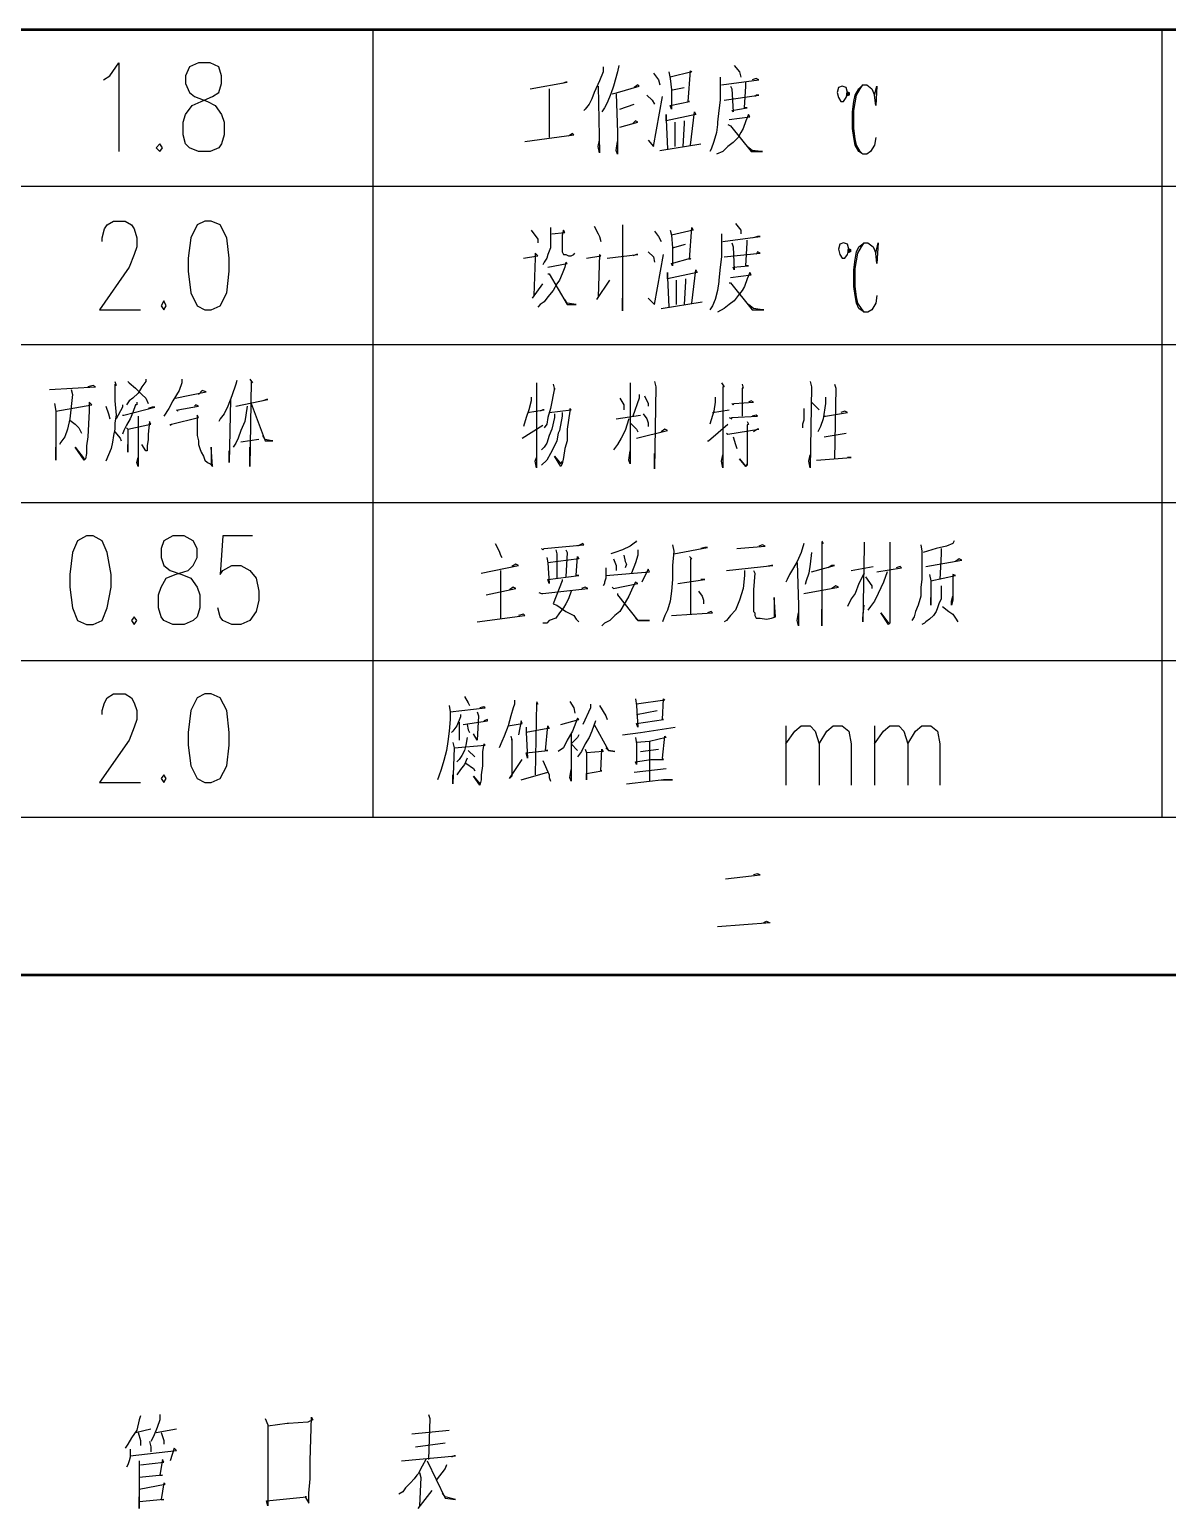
# Model space of a CAD drawing. Header units: millimetres. Extents: x -830 to 4759, y -3917 to 4295.
# Drawn here: x 3480 to 4057, y 1346 to 2096 of the extents above; entities that cross this region are included whole.
import ezdxf

# ---------------------------------------------------------------- set-up
doc = ezdxf.new("R2010")
doc.units = ezdxf.units.MM
doc.layers.add('1', color=7, linetype='Continuous')

msp = doc.modelspace()

# ---------------------------------------------------------------- hatches: boundary and pattern name
h = msp.add_hatch(color=0)
h.dxf.hatch_style = 2
h.paths.add_polyline_path([(3894.78, 2061.69), (3894.13, 2062.34), (3894.13, 2063.64), (3894.78, 2064.29), (3896.08, 2063.64), (3896.08, 2062.34)])
h = msp.add_hatch(color=0)
h.dxf.hatch_style = 2
h.paths.add_polyline_path([(3895.43, 1982.19), (3894.78, 1982.84), (3894.78, 1984.15), (3895.43, 1984.8), (3896.74, 1984.15), (3896.74, 1982.84)])

# ---------------------------------------------------------------- linework, layer by layer
at = {"layer": '1', "color": 0, "lineweight": 50}
for points in [[(3054.22, 2095.57), (4253.81, 2095.57)], [(4253.81, 1615.99), (3054.22, 1615.99), (3054.22, 1696.14)]]:
    msp.add_lwpolyline(points, dxfattribs=at)
at = {"layer": '1', "color": 0, "lineweight": 25}
for points in [[(3654.34, 2016.08), (3654.34, 2095.57)], [(4054.42, 2016.08), (4054.42, 2095.57)], [(3517.51, 2070.16), (3520.76, 2072.11), (3525.32, 2078.63), (3525.32, 2033.67)], [(3565.72, 2078.63), (3561.16, 2076.67), (3559.21, 2072.11), (3559.21, 2068.2), (3561.16, 2063.64), (3563.77, 2061.69), (3570.28, 2059.08), (3574.19, 2057.13), (3577.45, 2052.57), (3578.76, 2048.66), (3578.76, 2042.14), (3577.45, 2037.58), (3576.15, 2035.62), (3571.59, 2033.67), (3565.72, 2033.67), (3561.16, 2035.62), (3559.21, 2037.58), (3557.9, 2042.14), (3557.9, 2048.66), (3559.21, 2052.57), (3562.47, 2057.13), (3567.03, 2059.08), (3572.89, 2061.69), (3576.15, 2063.64), (3577.45, 2068.2), (3577.45, 2072.11), (3576.15, 2076.67), (3571.59, 2078.63), (3565.72, 2078.63)], [(3770.98, 2076.67), (3770.98, 2074.07), (3769.02, 2069.51), (3766.42, 2063.64), (3765.11, 2060.38), (3763.81, 2057.78), (3761.86, 2055.17), (3761.2, 2054.52)], [(3778.8, 2077.33), (3778.15, 2074.07), (3776.19, 2066.9), (3774.89, 2062.99), (3772.93, 2058.43), (3771.63, 2055.82), (3770.33, 2053.87)], [(3796.39, 2073.42), (3799, 2070.16), (3799.65, 2067.55)], [(3804.21, 2074.07), (3804.86, 2070.81), (3805.51, 2064.95), (3805.51, 2055.17), (3804.86, 2057.13), (3814.63, 2059.08), (3813.98, 2059.08), (3815.29, 2074.72), (3815.94, 2074.07), (3804.86, 2071.46)], [(3830.27, 2071.46), (3830.27, 2066.9), (3830.27, 2059.73), (3829.62, 2054.52), (3828.97, 2048.66), (3828.97, 2047.35), (3828.32, 2043.44), (3827.02, 2038.88), (3825.71, 2034.97), (3825.06, 2033.67)], [(3830.92, 2067.55), (3849.82, 2070.16), (3848.52, 2070.81), (3846.56, 2070.16)], [(3837.44, 2077.33), (3840.05, 2074.07), (3840.7, 2071.46)], [(3733.84, 2065.6), (3752.73, 2068.86), (3752.08, 2068.86), (3750.13, 2068.2)], [(3743.61, 2065.6), (3743.61, 2062.99), (3743.61, 2040.84)], [(3768.37, 2066.9), (3769.02, 2033.02), (3768.37, 2036.28), (3769.02, 2039.53)], [(3775.54, 2062.99), (3778.15, 2063.64), (3789.22, 2066.9), (3788.57, 2067.55), (3786.62, 2066.25)], [(3777.49, 2062.99), (3778.15, 2043.44), (3778.15, 2036.93), (3778.15, 2032.37), (3777.49, 2034.32), (3778.15, 2038.88)], [(3806.16, 2064.95), (3812.03, 2066.25)], [(3835.49, 2066.9), (3836.14, 2065.6), (3836.79, 2053.87), (3836.14, 2054.52), (3843.96, 2055.82), (3842.65, 2055.82), (3843.31, 2066.9), (3843.31, 2068.86)], [(3892.18, 2066.9), (3890.22, 2066.25), (3889.57, 2063.64), (3890.22, 2061.04), (3891.52, 2059.08), (3892.83, 2059.08), (3894.13, 2061.04), (3894.78, 2063.64), (3894.13, 2066.25), (3892.18, 2066.9)], [(3909.12, 2040.84), (3908.47, 2036.93), (3906.51, 2033.67), (3904.56, 2032.37), (3902.6, 2032.37), (3900.65, 2033.67), (3898.69, 2036.93), (3898.04, 2040.84), (3897.39, 2045.4), (3897.39, 2051.91), (3897.39, 2053.87), (3898.04, 2059.08), (3898.69, 2062.34), (3900.65, 2065.6), (3902.6, 2067.55), (3904.56, 2067.55), (3907.16, 2065.6), (3908.47, 2062.34), (3909.77, 2066.9), (3909.12, 2057.13), (3908.47, 2062.34)], [(3902.6, 2032.37), (3901.3, 2033.67), (3899.34, 2036.93), (3898.69, 2040.18), (3898.04, 2045.4), (3898.04, 2054.52), (3899.34, 2062.34), (3901.3, 2065.6), (3902.6, 2067.55)], [(3779.45, 2055.17), (3786.62, 2057.78)], [(3793.13, 2062.34), (3795.74, 2059.73), (3797.04, 2057.78)], [(3793.78, 2039.53), (3796.39, 2036.28), (3800.95, 2061.69)], [(3832.23, 2059.73), (3849.82, 2062.34), (3848.52, 2062.34), (3847.87, 2061.69)], [(3779.45, 2046.05), (3788.57, 2048.66), (3787.27, 2049.31), (3785.96, 2048)], [(3815.29, 2036.93), (3817.24, 2053.87), (3817.89, 2052.57), (3802.91, 2049.31), (3802.91, 2052.57), (3802.91, 2049.96), (3803.56, 2034.97)], [(3807.47, 2036.28), (3807.47, 2047.35), (3807.47, 2048.66)], [(3812.03, 2049.31), (3812.03, 2048), (3811.38, 2036.28)], [(3834.83, 2049.96), (3845.26, 2051.26), (3844.61, 2052.57), (3843.31, 2049.31), (3842, 2045.4), (3840.7, 2043.44), (3839.4, 2040.84), (3836.79, 2038.23), (3834.18, 2036.28), (3831.58, 2033.67), (3828.32, 2032.37)], [(3731.23, 2038.88), (3755.99, 2042.14), (3755.34, 2042.79), (3753.38, 2041.49)], [(3834.18, 2047.35), (3835.49, 2046.7), (3845.91, 2033.67), (3851.78, 2033.67), (3851.12, 2033.67), (3846.56, 2034.32), (3843.96, 2036.28)], [(3546.18, 2037.58), (3544.22, 2035.62), (3546.18, 2033.67), (3547.48, 2035.62), (3546.18, 2037.58)], [(3799.65, 2034.32), (3820.5, 2037.58)], [(3054.22, 2016.08), (4253.81, 2016.08)], [(3654.34, 1935.93), (3654.34, 2016.08)], [(4054.42, 1935.93), (4054.42, 2016.08)], [(3516.85, 1988.06), (3516.85, 1990.01), (3518.16, 1994.57), (3519.46, 1996.53), (3522.72, 1998.48), (3528.58, 1998.48), (3531.84, 1996.53), (3533.14, 1994.57), (3534.45, 1990.01), (3534.45, 1985.45), (3533.14, 1981.54), (3530.54, 1975.02), (3515.55, 1953.52), (3536.4, 1953.52)], [(3568.98, 1998.48), (3565.07, 1996.53), (3561.81, 1990.01), (3560.51, 1979.59), (3560.51, 1973.07), (3561.81, 1961.99), (3565.07, 1955.48), (3568.98, 1953.52), (3572.24, 1953.52), (3576.8, 1955.48), (3580.06, 1961.99), (3581.36, 1973.07), (3581.36, 1979.59), (3580.06, 1990.01), (3576.8, 1996.53), (3572.24, 1998.48), (3568.98, 1998.48)], [(3744.26, 1995.22), (3744.26, 1991.97), (3744.26, 1988.06), (3744.26, 1984.8), (3742.96, 1981.54), (3742.31, 1979.59), (3741, 1977.63), (3740.35, 1976.33)], [(3766.42, 1995.88), (3768.37, 1991.97), (3769.02, 1990.66), (3769.67, 1988.06)], [(3780.75, 1996.53), (3780.75, 1993.92), (3780.75, 1952.87), (3780.75, 1955.48), (3780.75, 1959.39)], [(3804.86, 1993.92), (3805.51, 1991.31), (3806.16, 1984.8), (3806.16, 1975.68), (3805.51, 1976.98), (3815.29, 1979.59), (3814.63, 1978.93), (3815.94, 1995.22), (3816.59, 1993.92), (3805.51, 1991.31)], [(3838.09, 1997.18), (3840.7, 1993.92), (3840.7, 1991.97)], [(3734.49, 1993.92), (3737.75, 1989.36), (3737.75, 1987.41)], [(3744.91, 1991.97), (3751.43, 1992.62), (3750.78, 1993.92), (3750.13, 1991.31), (3750.13, 1988.71), (3750.13, 1986.75), (3750.13, 1984.15), (3750.13, 1982.84), (3750.78, 1981.54), (3752.08, 1981.54), (3753.38, 1980.89), (3754.69, 1980.89), (3755.99, 1981.54), (3756.64, 1982.19)], [(3797.04, 1993.27), (3799, 1990.66), (3800.3, 1988.06)], [(3830.92, 1991.97), (3830.92, 1986.75), (3830.92, 1980.24), (3830.27, 1975.02), (3829.62, 1968.51), (3829.62, 1967.86), (3828.97, 1963.3), (3827.67, 1958.73), (3826.36, 1955.48), (3825.06, 1953.52)], [(3831.58, 1988.06), (3850.47, 1990.66), (3849.17, 1990.66), (3847.21, 1990.01)], [(3836.14, 1987.41), (3836.79, 1985.45), (3837.44, 1973.72), (3836.79, 1975.02), (3844.61, 1975.68), (3843.31, 1975.68), (3843.96, 1987.41), (3843.96, 1988.71)], [(3730.58, 1979.59), (3737.75, 1980.89), (3736.44, 1982.19), (3736.44, 1979.59), (3735.79, 1960.69), (3735.14, 1959.39), (3740.35, 1966.55)], [(3762.51, 1979.59), (3769.67, 1980.89), (3769.02, 1981.54), (3768.37, 1960.04), (3767.72, 1958.73), (3774.24, 1968.51)], [(3772.93, 1979.59), (3788.57, 1981.54), (3787.92, 1981.54), (3785.96, 1980.89)], [(3793.78, 1982.84), (3796.39, 1980.24), (3797.04, 1977.63)], [(3793.78, 1959.39), (3797.04, 1956.13), (3801.6, 1981.54)], [(3806.16, 1984.8), (3812.68, 1986.75)], [(3832.23, 1980.24), (3850.47, 1982.19), (3849.17, 1982.84), (3848.52, 1981.54)], [(3892.83, 1987.41), (3890.87, 1986.75), (3890.22, 1984.15), (3890.87, 1981.54), (3892.18, 1979.59), (3893.48, 1979.59), (3894.78, 1981.54), (3895.43, 1984.15), (3894.78, 1986.75), (3892.83, 1987.41)], [(3909.77, 1960.69), (3909.12, 1956.78), (3907.16, 1953.52), (3905.21, 1952.22), (3903.25, 1952.22), (3900.65, 1954.17), (3899.34, 1956.78), (3898.69, 1960.69), (3898.04, 1965.25), (3898.04, 1971.77), (3898.04, 1973.72), (3898.69, 1978.93), (3899.34, 1982.84), (3900.65, 1985.45), (3903.25, 1987.41), (3905.21, 1987.41), (3907.81, 1985.45), (3909.12, 1982.19), (3910.42, 1987.41), (3909.77, 1976.98), (3909.12, 1982.19)], [(3903.25, 1952.22), (3901.95, 1954.17), (3899.99, 1956.78), (3899.34, 1960.04), (3898.69, 1965.25), (3898.69, 1974.37), (3899.99, 1982.19), (3901.95, 1985.45), (3903.25, 1987.41)], [(3742.96, 1975.02), (3752.73, 1976.98), (3752.08, 1977.63), (3751.43, 1975.02), (3750.13, 1971.77), (3748.82, 1968.51), (3747.52, 1966.55), (3745.57, 1963.3), (3742.96, 1960.04), (3741, 1957.43), (3739.05, 1956.13), (3737.75, 1954.83)], [(3815.94, 1956.78), (3817.89, 1973.72), (3818.54, 1972.42), (3803.56, 1969.16), (3803.56, 1972.42), (3803.56, 1969.81), (3804.21, 1954.83)], [(3742.96, 1971.77), (3743.61, 1971.77), (3752.73, 1956.13), (3757.29, 1956.13), (3752.73, 1956.78), (3751.43, 1958.73)], [(3808.12, 1956.13), (3808.12, 1967.86), (3808.12, 1968.51)], [(3812.68, 1969.16), (3812.68, 1967.86), (3812.03, 1956.13)], [(3835.49, 1969.81), (3845.91, 1971.12), (3845.26, 1972.42), (3843.96, 1969.16), (3842.65, 1965.25), (3841.35, 1963.3), (3839.4, 1960.69), (3837.44, 1958.08), (3834.83, 1956.13), (3832.23, 1954.17), (3828.97, 1952.22)], [(3834.83, 1967.21), (3835.49, 1967.21), (3846.56, 1953.52), (3852.43, 1953.52), (3851.78, 1953.52), (3847.21, 1954.17), (3844.61, 1956.13)], [(3548.13, 1958.08), (3546.83, 1955.48), (3548.13, 1953.52), (3549.43, 1955.48), (3548.13, 1958.08)], [(3800.3, 1954.17), (3821.15, 1957.43)], [(3054.22, 1935.93), (4253.81, 1935.93)], [(3654.34, 1855.78), (3654.34, 1935.93)], [(4054.42, 1855.78), (4054.42, 1935.93)], [(3490.14, 1913.12), (3513.6, 1914.43), (3512.29, 1915.08), (3509.69, 1914.43)], [(3501.22, 1913.12), (3501.87, 1910.52), (3500.56, 1898.14), (3499.26, 1892.92), (3497.96, 1889.01), (3496, 1886.41), (3495.35, 1885.1)], [(3523.37, 1917.03), (3524.02, 1915.08), (3523.37, 1915.73), (3523.37, 1907.26), (3524.02, 1900.09), (3523.37, 1896.18), (3523.37, 1892.92), (3522.72, 1889.67), (3522.07, 1886.41), (3521.41, 1883.15), (3520.11, 1879.89), (3518.81, 1876.63)], [(3539.01, 1918.34), (3539.01, 1917.03), (3537.05, 1914.43), (3535.1, 1911.17), (3532.49, 1908.56), (3530.54, 1907.26), (3529.23, 1905.3)], [(3529.89, 1917.03), (3530.54, 1916.38), (3533.8, 1913.77), (3537.05, 1910.52), (3539.01, 1908.56), (3540.31, 1905.96)], [(3557.25, 1918.34), (3557.25, 1916.38), (3555.95, 1912.47), (3552.69, 1907.26), (3550.74, 1903.35), (3548.13, 1899.44)], [(3585.27, 1917.68), (3584.62, 1915.73), (3582.67, 1909.86), (3580.71, 1904.65), (3578.76, 1900.74), (3576.8, 1898.14), (3576.15, 1896.83)], [(3591.79, 1918.34), (3593.09, 1916.38), (3592.44, 1917.03), (3591.79, 1874.03), (3591.79, 1877.94), (3591.79, 1883.8)], [(3737.09, 1916.38), (3737.09, 1914.43), (3737.09, 1873.38), (3736.44, 1876.63), (3737.09, 1878.59)], [(3745.57, 1915.73), (3746.22, 1913.12), (3746.22, 1913.77), (3744.26, 1903.35), (3742.96, 1898.79), (3742.31, 1895.53), (3741, 1893.57)], [(3784.66, 1916.38), (3784.66, 1914.43), (3784.66, 1875.33), (3784.01, 1877.28), (3784.66, 1881.85)], [(3797.04, 1917.03), (3797.69, 1914.43), (3797.04, 1872.72), (3797.04, 1875.98), (3797.04, 1880.54)], [(3830.92, 1916.38), (3832.23, 1914.43), (3831.58, 1914.43), (3831.58, 1873.38), (3830.92, 1876.63), (3831.58, 1879.89)], [(3841.35, 1915.73), (3842, 1913.77), (3841.35, 1913.77), (3841.35, 1899.44)], [(3875.89, 1917.03), (3876.54, 1914.43), (3875.89, 1873.38), (3875.23, 1876.63), (3875.89, 1879.89)], [(3888.27, 1915.73), (3888.92, 1913.77), (3888.27, 1877.94)], [(3492.74, 1905.96), (3493.4, 1902.05), (3493.4, 1892.27), (3493.4, 1885.76), (3493.4, 1877.28), (3493.4, 1880.54), (3493.4, 1883.8)], [(3493.4, 1902.05), (3511.64, 1905.3), (3510.34, 1906.61), (3510.34, 1902.05), (3509.69, 1889.01), (3509.03, 1884.45), (3509.03, 1880.54), (3508.38, 1877.94), (3507.73, 1877.28), (3503.17, 1883.8), (3507.73, 1877.94)], [(3527.28, 1905.3), (3527.28, 1904), (3524.02, 1898.14)], [(3534.45, 1906.61), (3534.45, 1905.3), (3533.8, 1905.3), (3532.49, 1901.39), (3531.19, 1898.14), (3529.23, 1894.88), (3527.93, 1892.27), (3527.28, 1890.32)], [(3553.99, 1908.56), (3569.63, 1911.82), (3567.68, 1912.47), (3565.72, 1910.52)], [(3554.65, 1902.7), (3555.3, 1902.05), (3555.3, 1902.7), (3565.72, 1904.65), (3564.42, 1905.3), (3563.77, 1904.65)], [(3582.01, 1907.91), (3581.36, 1875.98), (3581.36, 1877.94), (3581.36, 1881.85)], [(3584.62, 1904.65), (3600.91, 1907.91), (3600.26, 1907.91), (3598.3, 1907.26)], [(3592.44, 1905.96), (3599.61, 1887.06), (3603.52, 1887.06), (3602.86, 1887.06), (3599.61, 1887.71), (3598.3, 1889.67)], [(3734.49, 1909.21), (3734.49, 1907.26), (3733.18, 1902.7), (3731.88, 1898.79), (3730.58, 1894.23)], [(3779.45, 1908.56), (3781.4, 1905.3), (3781.4, 1904), (3781.4, 1902.7)], [(3789.22, 1910.52), (3789.22, 1908.56), (3785.96, 1899.44)], [(3791.83, 1909.86), (3793.78, 1905.96), (3793.78, 1904.65)], [(3827.67, 1909.21), (3827.67, 1906.61), (3827.02, 1902.05), (3825.06, 1895.53)], [(3836.14, 1905.96), (3836.79, 1905.3), (3837.44, 1905.96), (3847.21, 1906.61), (3845.91, 1907.26), (3844.61, 1906.61)], [(3876.54, 1906.61), (3879.14, 1904), (3880.45, 1902.7)], [(3883.7, 1909.21), (3883.7, 1905.96), (3882.4, 1898.14), (3881.1, 1894.23), (3879.79, 1891.62)], [(3500.56, 1897.48), (3503.17, 1895.53), (3505.12, 1893.57), (3505.78, 1892.27), (3506.43, 1890.97)], [(3518.81, 1904.65), (3520.11, 1900.74), (3520.76, 1898.14)], [(3527.28, 1900.09), (3527.93, 1900.09), (3543.57, 1904), (3542.27, 1904), (3540.31, 1903.35)], [(3535.1, 1899.44), (3535.1, 1874.03), (3534.45, 1875.98), (3535.1, 1878.59)], [(3551.39, 1895.53), (3551.39, 1894.88), (3552.04, 1895.53), (3565.72, 1898.79), (3565.07, 1900.09), (3565.07, 1898.14), (3565.07, 1892.92), (3565.07, 1889.67), (3565.72, 1887.06), (3565.72, 1885.1), (3566.38, 1883.15), (3567.03, 1881.19), (3568.33, 1879.24), (3568.98, 1877.28), (3570.28, 1875.98), (3571.59, 1875.33), (3572.89, 1874.03), (3572.24, 1883.8), (3572.24, 1875.33)], [(3590.48, 1904.65), (3589.83, 1900.09), (3589.18, 1896.83), (3587.23, 1892.27), (3585.92, 1888.36), (3584.62, 1885.76), (3583.32, 1883.8)], [(3732.53, 1901.39), (3741, 1902.7), (3740.35, 1902.7), (3739.05, 1902.05)], [(3750.13, 1901.39), (3750.13, 1899.44), (3748.82, 1892.27), (3748.17, 1890.97), (3747.52, 1887.06), (3745.57, 1883.15), (3744.26, 1880.54), (3742.31, 1877.28), (3739.7, 1874.68)], [(3746.22, 1900.74), (3746.22, 1898.79), (3744.91, 1892.92), (3743.61, 1889.67), (3742.31, 1885.76), (3741, 1883.8), (3739.7, 1882.5)], [(3743.61, 1901.39), (3754.69, 1902.7), (3754.04, 1903.35), (3754.04, 1902.05), (3752.73, 1892.92), (3752.73, 1887.06), (3751.43, 1883.15), (3750.78, 1878.59), (3750.13, 1875.33), (3749.47, 1874.03), (3746.22, 1879.24), (3749.47, 1875.33), (3750.13, 1876.63)], [(3784.01, 1898.14), (3782.05, 1892.27), (3780.1, 1888.36), (3778.15, 1885.1), (3776.19, 1882.5)], [(3777.49, 1898.14), (3789.87, 1900.09)], [(3791.18, 1900.74), (3793.13, 1898.14), (3793.78, 1896.18), (3793.78, 1894.23)], [(3826.36, 1901.39), (3834.83, 1902.7)], [(3834.83, 1898.79), (3836.14, 1898.14), (3836.14, 1898.79), (3849.17, 1899.44), (3848.52, 1900.09), (3846.56, 1899.44)], [(3872.63, 1903.35), (3872.63, 1900.09), (3872.63, 1897.48), (3871.98, 1895.53), (3871.98, 1893.57)], [(3882.4, 1899.44), (3883.7, 1899.44), (3894.78, 1901.39), (3893.48, 1902.05), (3891.52, 1901.39)], [(3523.37, 1891.62), (3525.98, 1888.36), (3526.63, 1887.06)], [(3529.23, 1893.57), (3529.89, 1892.92), (3529.89, 1886.41), (3529.89, 1881.19), (3529.89, 1883.15), (3529.89, 1885.1)], [(3529.89, 1892.92), (3541.61, 1895.53), (3540.96, 1896.83), (3540.31, 1890.32), (3540.31, 1887.71), (3539.66, 1884.45), (3539.66, 1881.85), (3539.01, 1881.85), (3537.05, 1885.1)], [(3729.93, 1888.36), (3740.35, 1894.88)], [(3784.66, 1896.18), (3787.92, 1892.92), (3788.57, 1891.62)], [(3787.92, 1888.36), (3803.56, 1892.27), (3802.25, 1892.92), (3800.3, 1891.62)], [(3823.76, 1887.06), (3824.41, 1887.06), (3834.18, 1895.53)], [(3833.53, 1890.97), (3834.18, 1890.32), (3849.82, 1892.92), (3849.17, 1892.92), (3847.21, 1891.62)], [(3843.96, 1896.83), (3844.61, 1895.53), (3843.96, 1894.88), (3843.96, 1876.63), (3843.96, 1874.68), (3843.31, 1874.03), (3840.05, 1877.94), (3843.31, 1874.03), (3843.96, 1875.33)], [(3883.05, 1889.01), (3894.13, 1890.97)], [(3596.35, 1887.71), (3587.23, 1886.41)], [(3836.79, 1889.01), (3838.09, 1885.1), (3838.74, 1883.15)], [(3879.14, 1877.28), (3896.74, 1878.59), (3896.08, 1878.59), (3894.78, 1878.59)], [(3054.22, 1855.78), (4253.81, 1855.78)], [(3654.34, 1775.64), (3654.34, 1855.78)], [(4054.42, 1775.64), (4054.42, 1855.78)], [(3509.03, 1838.84), (3504.47, 1836.23), (3501.87, 1830.37), (3500.56, 1819.29), (3500.56, 1812.78), (3501.87, 1802.35), (3504.47, 1795.83), (3509.03, 1793.88), (3512.29, 1793.88), (3516.85, 1795.83), (3519.46, 1802.35), (3521.41, 1812.78), (3521.41, 1819.29), (3519.46, 1830.37), (3516.85, 1836.23), (3512.29, 1838.84), (3509.03, 1838.84)], [(3552.69, 1838.84), (3548.13, 1836.23), (3546.83, 1832.32), (3546.83, 1827.76), (3548.13, 1823.85), (3551.39, 1821.25), (3557.25, 1819.29), (3561.81, 1817.34), (3565.07, 1812.78), (3566.38, 1808.87), (3566.38, 1802.35), (3565.07, 1797.79), (3563.12, 1795.83), (3558.56, 1793.88), (3552.69, 1793.88), (3548.13, 1795.83), (3546.83, 1797.79), (3545.52, 1802.35), (3545.52, 1808.87), (3546.83, 1812.78), (3549.43, 1817.34), (3553.99, 1819.29), (3560.51, 1821.25), (3563.12, 1823.85), (3565.07, 1827.76), (3565.07, 1832.32), (3563.12, 1836.23), (3558.56, 1838.84), (3552.69, 1838.84)], [(3593.09, 1838.84), (3578.1, 1838.84), (3576.8, 1819.29), (3578.1, 1821.25), (3582.67, 1823.85), (3587.23, 1823.85), (3591.79, 1821.25), (3595.05, 1817.34), (3596.35, 1810.82), (3596.35, 1806.26), (3595.05, 1800.4), (3591.79, 1795.83), (3587.23, 1793.88), (3582.67, 1793.88), (3578.1, 1795.83), (3576.8, 1797.79), (3575.5, 1802.35)], [(3716.24, 1834.93), (3718.2, 1831.02), (3718.85, 1829.07), (3719.5, 1827.76)], [(3739.7, 1832.32), (3740.35, 1831.67), (3741, 1832.32), (3761.2, 1834.28), (3760.55, 1834.93), (3757.95, 1833.63)], [(3746.87, 1831.67), (3747.52, 1829.72), (3747.52, 1817.34)], [(3752.08, 1831.67), (3752.73, 1830.37), (3752.08, 1817.99)], [(3787.92, 1836.23), (3787.27, 1835.58), (3784.66, 1833.63), (3780.75, 1831.67), (3776.84, 1830.37), (3774.89, 1829.72)], [(3788.57, 1831.67), (3788.57, 1829.07), (3787.27, 1825.16), (3785.31, 1819.94)], [(3806.16, 1834.28), (3806.82, 1831.02), (3806.16, 1823.85), (3806.16, 1816.69), (3805.51, 1810.82), (3804.86, 1805.61), (3803.56, 1801.05), (3802.25, 1798.44), (3800.95, 1795.18)], [(3806.82, 1829.72), (3823.76, 1832.98), (3822.45, 1832.98), (3820.5, 1832.32)], [(3838.74, 1832.32), (3853.08, 1833.63), (3851.78, 1834.28), (3849.82, 1833.63)], [(3872.63, 1834.93), (3871.32, 1830.37), (3869.37, 1825.81), (3867.41, 1822.55), (3865.46, 1819.29), (3864.16, 1816.69), (3863.5, 1815.38)], [(3876.54, 1830.37), (3875.89, 1824.51), (3875.23, 1819.94), (3873.93, 1816.03), (3873.28, 1814.08)], [(3881.75, 1836.23), (3882.4, 1834.93), (3881.75, 1835.58), (3881.75, 1793.23), (3881.75, 1796.49), (3881.75, 1801.7)], [(3903.25, 1835.58), (3903.25, 1833.63), (3902.6, 1795.18), (3902.6, 1797.14), (3903.25, 1803.65)], [(3916.28, 1835.58), (3916.28, 1833.63), (3916.28, 1796.49), (3916.28, 1794.53), (3915.63, 1793.88), (3911.72, 1799.74), (3915.63, 1794.53)], [(3931.92, 1834.28), (3932.57, 1831.02), (3932.57, 1822.55), (3932.57, 1816.69), (3931.92, 1812.78), (3931.92, 1808.22), (3930.62, 1803.65), (3929.32, 1800.4), (3928.66, 1797.79), (3927.36, 1795.83)], [(3948.86, 1836.23), (3948.21, 1834.93), (3944.95, 1833.63), (3939.74, 1832.32), (3933.23, 1830.37)], [(3942.35, 1832.32), (3942.35, 1829.72), (3941.7, 1816.69)], [(3709.08, 1819.94), (3727.97, 1823.85), (3726.67, 1824.51), (3724.71, 1823.2)], [(3742.31, 1827.76), (3742.96, 1825.16), (3743.61, 1814.73), (3742.96, 1816.69), (3758.6, 1818.64), (3757.29, 1818.64), (3757.95, 1828.41), (3758.6, 1827.11), (3742.96, 1825.16)], [(3772.28, 1822.55), (3772.28, 1819.29), (3772.28, 1817.34), (3771.63, 1815.38), (3771.63, 1814.73), (3770.98, 1813.43)], [(3776.19, 1827.11), (3777.49, 1823.85), (3777.49, 1821.25)], [(3781.4, 1829.07), (3782.05, 1825.81), (3782.71, 1824.51), (3782.05, 1822.55)], [(3814.63, 1828.41), (3815.94, 1827.11), (3815.29, 1827.11), (3815.29, 1799.09)], [(3833.53, 1821.25), (3856.99, 1823.85), (3856.34, 1823.85), (3853.73, 1823.2)], [(3869.37, 1825.16), (3870.02, 1803.65), (3870.02, 1797.79), (3870.02, 1793.23), (3869.37, 1795.83), (3870.02, 1799.74)], [(3876.54, 1820.6), (3888.27, 1823.85), (3886.96, 1823.85), (3885.01, 1822.55)], [(3896.74, 1821.25), (3907.81, 1823.2)], [(3909.77, 1820.6), (3922.15, 1822.55), (3921.5, 1823.2), (3919.54, 1822.55)], [(3934.53, 1823.2), (3952.77, 1826.46), (3951.47, 1827.11), (3949.52, 1825.81)], [(3718.85, 1821.25), (3718.85, 1797.14)], [(3750.13, 1816.69), (3750.13, 1816.03), (3745.57, 1804.31), (3747.52, 1803.65), (3752.08, 1800.4), (3755.99, 1798.44), (3757.29, 1796.49), (3758.6, 1795.18)], [(3775.54, 1812.78), (3776.19, 1812.12), (3788.57, 1814.73), (3787.27, 1815.38), (3785.96, 1812.78), (3784.01, 1808.22), (3782.05, 1804.96), (3779.45, 1800.4), (3776.84, 1798.44), (3774.24, 1795.83), (3771.63, 1794.53), (3770.33, 1793.23)], [(3772.28, 1818.64), (3794.44, 1820.6), (3793.78, 1821.9), (3790.53, 1815.38)], [(3808.77, 1814.73), (3822.45, 1816.69), (3821.8, 1816.69), (3820.5, 1816.69)], [(3842.65, 1821.25), (3842.65, 1818.64), (3842, 1812.12), (3840.05, 1806.26), (3838.09, 1801.05), (3835.49, 1798.44), (3833.53, 1795.83), (3832.23, 1795.18)], [(3847.21, 1821.25), (3847.87, 1819.94), (3847.21, 1811.47), (3847.21, 1804.31), (3847.21, 1800.4), (3847.87, 1799.74), (3847.87, 1798.44), (3848.52, 1797.14), (3850.47, 1797.14), (3853.73, 1796.49), (3856.34, 1797.14), (3858.29, 1797.79), (3857.64, 1807.56), (3857.64, 1797.79)], [(3903.25, 1819.94), (3900.65, 1814.73), (3898.69, 1809.52), (3896.74, 1806.91), (3894.78, 1803)], [(3903.9, 1817.99), (3907.16, 1813.43), (3907.16, 1812.12)], [(3914.98, 1820.6), (3913.03, 1815.38), (3910.42, 1809.52), (3908.47, 1805.61), (3906.51, 1803), (3905.21, 1801.05)], [(3936.48, 1819.29), (3937.14, 1816.03), (3937.14, 1803.65), (3937.14, 1805.61), (3937.14, 1807.56)], [(3937.14, 1816.03), (3949.52, 1818.64), (3948.21, 1819.29), (3948.21, 1814.73), (3948.21, 1809.52), (3948.21, 1806.26), (3947.56, 1803.65), (3947.56, 1805.61), (3948.21, 1808.22)], [(3711.68, 1808.87), (3726.67, 1812.12), (3725.37, 1812.78), (3723.41, 1811.47)], [(3738.4, 1810.17), (3739.7, 1809.52), (3740.35, 1809.52), (3763.16, 1812.12), (3761.86, 1812.78), (3759.9, 1812.12)], [(3754.69, 1810.82), (3753.38, 1806.91), (3752.08, 1804.31), (3750.78, 1802.35), (3748.82, 1799.74), (3746.87, 1797.14), (3743.61, 1795.83), (3742.31, 1794.53), (3740.35, 1794.53)], [(3778.15, 1809.52), (3778.15, 1808.87), (3788.57, 1795.83), (3794.44, 1795.83), (3788.57, 1795.83), (3787.27, 1797.14)], [(3819.2, 1810.82), (3821.15, 1808.22), (3821.8, 1806.26), (3821.8, 1804.31)], [(3872.63, 1809.52), (3890.22, 1812.78), (3888.92, 1813.43), (3886.96, 1812.12)], [(3942.35, 1813.43), (3942.35, 1811.47), (3942.35, 1806.91), (3941.05, 1804.31), (3940.39, 1802.35), (3939.74, 1800.4), (3938.44, 1798.44), (3936.48, 1796.49), (3934.53, 1795.18), (3933.88, 1794.53), (3932.57, 1793.88)], [(3805.51, 1798.44), (3815.94, 1799.09), (3826.36, 1799.74), (3825.71, 1800.4), (3823.76, 1799.74)], [(3943, 1803), (3946.26, 1800.4), (3948.21, 1799.09), (3949.52, 1797.14), (3950.82, 1795.18)], [(3533.14, 1797.79), (3531.84, 1795.83), (3533.14, 1793.88), (3534.45, 1795.83), (3533.14, 1797.79)], [(3707.12, 1795.18), (3731.23, 1798.44), (3730.58, 1799.09), (3727.97, 1798.44)], [(3054.22, 1775.64), (4253.81, 1775.64)], [(3654.34, 1696.14), (3654.34, 1775.64)], [(4054.42, 1696.14), (4054.42, 1775.64)], [(3516.85, 1748.27), (3516.85, 1750.22), (3518.16, 1754.13), (3519.46, 1756.74), (3522.72, 1758.69), (3528.58, 1758.69), (3531.84, 1756.74), (3533.14, 1754.13), (3534.45, 1750.22), (3534.45, 1745.66), (3533.14, 1741.75), (3530.54, 1735.24), (3515.55, 1713.73), (3536.4, 1713.73)], [(3568.98, 1758.69), (3565.07, 1756.74), (3561.81, 1750.22), (3560.51, 1739.15), (3560.51, 1732.63), (3561.81, 1722.2), (3565.07, 1715.69), (3568.98, 1713.73), (3572.24, 1713.73), (3576.8, 1715.69), (3580.06, 1722.2), (3581.36, 1732.63), (3581.36, 1739.15), (3580.06, 1750.22), (3576.8, 1756.74), (3572.24, 1758.69), (3568.98, 1758.69)], [(3700.6, 1757.39), (3702.56, 1754.13), (3703.21, 1752.83)], [(3726.02, 1755.44), (3726.02, 1753.48), (3725.37, 1751.53), (3724.06, 1747.62), (3722.76, 1742.4), (3720.8, 1737.19), (3719.5, 1734.58), (3718.2, 1731.33)], [(3787.27, 1756.09), (3787.92, 1752.83), (3788.57, 1741.75), (3787.92, 1743.71), (3801.6, 1745.66), (3800.95, 1745.66), (3801.6, 1756.09), (3802.25, 1755.44), (3787.92, 1753.48)], [(3692.79, 1752.83), (3693.44, 1749.57), (3693.44, 1745.66), (3692.79, 1739.8), (3692.13, 1734.58), (3691.48, 1730.02), (3690.18, 1724.81), (3688.88, 1720.25), (3687.57, 1716.99), (3686.92, 1715.04)], [(3693.44, 1749.57), (3711.03, 1751.53), (3710.38, 1752.18), (3708.42, 1751.53)], [(3698.65, 1748.27), (3698.65, 1746.96), (3696.7, 1742.4), (3694.74, 1739.8), (3694.09, 1739.15)], [(3707.12, 1749.57), (3707.77, 1747.62), (3707.12, 1735.24), (3705.17, 1738.49)], [(3737.09, 1754.78), (3737.75, 1753.48), (3737.09, 1754.13), (3736.44, 1717.64)], [(3754.04, 1754.78), (3755.99, 1751.53), (3756.64, 1748.92)], [(3764.46, 1753.48), (3764.46, 1751.53), (3760.55, 1743.06)], [(3769.02, 1752.83), (3772.28, 1747.62), (3772.93, 1745.66)], [(3787.92, 1748.27), (3798.34, 1750.22)], [(3698, 1744.36), (3698, 1735.24)], [(3699.95, 1743.06), (3712.33, 1745.01), (3712.33, 1745.66), (3710.38, 1745.01)], [(3701.91, 1743.06), (3702.56, 1740.45), (3703.21, 1739.15)], [(3722.76, 1742.4), (3729.93, 1743.71), (3729.28, 1745.01), (3727.97, 1737.84)], [(3731.88, 1741.75), (3731.88, 1739.15), (3732.53, 1726.11), (3731.88, 1728.72), (3742.96, 1730.02), (3741.66, 1730.02), (3742.96, 1742.4), (3743.61, 1741.1), (3742.96, 1741.1), (3731.88, 1739.15)], [(3749.47, 1743.06), (3758.6, 1745.66), (3757.95, 1746.31), (3755.34, 1739.8), (3752.73, 1735.24), (3750.78, 1731.33), (3748.17, 1729.37)], [(3767.07, 1745.01), (3765.11, 1739.8), (3763.81, 1736.54), (3761.86, 1733.28), (3759.9, 1729.37), (3757.95, 1726.77)], [(3766.42, 1743.06), (3773.58, 1730.02), (3776.84, 1729.37), (3773.58, 1730.02), (3772.28, 1731.33)], [(3780.75, 1737.84), (3789.87, 1739.15), (3807.47, 1741.75)], [(3863.5, 1742.4), (3863.5, 1712.43)], [(3863.5, 1733.28), (3868.07, 1739.8), (3871.32, 1742.4), (3875.89, 1742.4), (3878.49, 1739.8), (3880.45, 1733.28), (3880.45, 1712.43)], [(3880.45, 1733.28), (3884.36, 1739.8), (3887.61, 1742.4), (3892.18, 1742.4), (3895.43, 1739.8), (3896.74, 1733.28), (3896.74, 1712.43)], [(3908.47, 1742.4), (3908.47, 1712.43)], [(3908.47, 1733.28), (3913.03, 1739.8), (3916.28, 1742.4), (3920.85, 1742.4), (3923.45, 1739.8), (3925.41, 1733.28), (3925.41, 1712.43)], [(3925.41, 1733.28), (3929.32, 1739.8), (3932.57, 1742.4), (3937.14, 1742.4), (3940.39, 1739.8), (3941.7, 1733.28), (3941.7, 1712.43)], [(3694.74, 1733.93), (3695.39, 1731.33), (3694.74, 1713.08), (3694.74, 1715.04), (3694.74, 1717.64)], [(3695.39, 1731.33), (3711.03, 1732.63), (3710.38, 1733.28), (3709.73, 1729.37), (3709.73, 1722.2), (3709.08, 1717.64), (3709.08, 1715.04), (3708.42, 1712.43), (3705.17, 1716.99), (3708.42, 1713.08)], [(3701.91, 1736.54), (3701.26, 1732.63), (3700.6, 1730.02), (3699.3, 1727.42), (3698, 1725.46), (3696.7, 1724.16)], [(3724.06, 1737.19), (3724.71, 1735.24), (3724.71, 1735.89), (3724.71, 1716.99), (3723.41, 1715.69), (3729.93, 1725.46)], [(3754.69, 1738.49), (3754.69, 1714.38), (3754.04, 1716.34), (3754.69, 1720.25)], [(3758.6, 1737.84), (3757.95, 1736.54), (3754.69, 1733.28), (3757.95, 1730.02)], [(3787.27, 1736.54), (3787.92, 1733.28), (3787.92, 1724.81), (3787.92, 1722.86), (3787.27, 1724.16), (3795.09, 1725.46), (3801.6, 1725.46), (3800.95, 1726.11), (3802.25, 1737.19), (3802.91, 1736.54), (3794.44, 1734.58), (3787.92, 1733.93)], [(3794.44, 1734.58), (3794.44, 1714.38)], [(3701.91, 1726.11), (3700.6, 1722.86), (3698.65, 1720.25), (3696.7, 1717.64)], [(3702.56, 1730.02), (3705.82, 1726.77)], [(3761.86, 1730.67), (3762.51, 1728.72), (3762.51, 1720.9), (3762.51, 1715.04), (3762.51, 1718.29), (3770.33, 1719.6), (3769.67, 1719.6), (3770.33, 1730.67), (3770.98, 1729.37), (3762.51, 1728.72)], [(3789.87, 1729.37), (3799, 1730.67)], [(3548.13, 1717.64), (3546.83, 1715.69), (3548.13, 1713.73), (3549.43, 1715.69), (3548.13, 1717.64)], [(3701.26, 1723.51), (3705.17, 1720.9), (3705.82, 1719.6)], [(3729.28, 1715.04), (3742.96, 1718.95)], [(3740.35, 1724.81), (3743.61, 1717.64), (3743.61, 1716.34), (3744.26, 1714.38)], [(3786.62, 1718.95), (3802.91, 1720.9)], [(3782.71, 1713.08), (3794.44, 1714.38), (3800.3, 1715.04), (3806.16, 1715.04), (3805.51, 1715.04), (3801.6, 1715.04)], [(3054.22, 1696.14), (4253.81, 1696.14)], [(3832.88, 1664.86), (3850.47, 1666.82), (3849.17, 1667.47), (3847.21, 1666.82)], [(3828.97, 1640.75), (3855.69, 1642.71)], [(3852.43, 1642.71), (3853.73, 1643.36), (3855.03, 1642.71)], [(3536.4, 1392.49), (3535.75, 1390.54), (3534.45, 1385.33), (3531.84, 1381.42), (3529.89, 1378.16), (3528.58, 1376.2)], [(3546.18, 1393.15), (3546.18, 1390.54), (3544.87, 1386.63), (3542.92, 1382.07), (3541.61, 1379.46)], [(3599.61, 1391.19), (3600.91, 1387.93), (3600.91, 1355.35), (3600.91, 1354.7), (3600.91, 1346.88), (3600.26, 1349.49), (3620.46, 1351.44), (3619.81, 1351.44), (3621.76, 1348.19), (3621.76, 1353.4), (3622.41, 1360.57), (3622.41, 1369.69), (3623.06, 1391.84), (3623.72, 1390.54), (3621.11, 1389.24), (3611.34, 1388.58), (3610.68, 1388.58), (3600.91, 1387.28)], [(3682.36, 1393.15), (3683.01, 1391.19), (3682.36, 1370.34)], [(3533.8, 1384.02), (3541.61, 1385.98)], [(3535.1, 1384.02), (3536.4, 1380.11), (3536.4, 1377.51)], [(3544.22, 1384.02), (3554.65, 1385.98)], [(3546.83, 1384.02), (3548.13, 1380.11), (3548.13, 1378.16)], [(3673.89, 1383.37), (3692.79, 1385.33)], [(3531.19, 1375.55), (3531.19, 1372.95), (3531.19, 1371.64), (3530.54, 1369.69), (3529.89, 1367.73), (3529.23, 1366.43)], [(3531.19, 1372.29), (3554.65, 1374.9), (3553.34, 1376.2), (3551.39, 1369.69)], [(3540.96, 1379.46), (3541.61, 1376.86), (3541.61, 1374.25)], [(3675.84, 1376.86), (3690.83, 1378.81)], [(3536.4, 1367.73), (3548.13, 1369.04), (3547.48, 1370.34), (3546.18, 1362.52), (3547.48, 1362.52), (3535.75, 1361.22)], [(3535.75, 1369.69), (3535.75, 1367.73), (3535.75, 1358.61), (3535.75, 1345.58), (3535.75, 1348.19), (3535.75, 1351.44)], [(3681.06, 1370.34), (3679.1, 1367.08), (3677.15, 1363.17), (3676.5, 1362.52), (3675.19, 1360.57), (3673.24, 1358.61), (3670.63, 1356), (3669.33, 1354.05), (3667.37, 1352.75)], [(3668.68, 1369.69), (3696.04, 1372.29), (3695.39, 1372.29), (3694.09, 1371.64)], [(3681.71, 1369.69), (3690.83, 1350.79), (3696.04, 1350.14), (3690.83, 1351.44), (3689.53, 1353.4)], [(3691.48, 1367.73), (3690.83, 1365.78), (3686.27, 1359.91)], [(3535.75, 1355.35), (3548.78, 1357.96), (3548.13, 1358.61), (3546.83, 1350.14), (3548.13, 1350.14), (3535.75, 1348.84)], [(3677.8, 1363.82), (3678.45, 1361.22), (3677.8, 1346.88), (3677.15, 1345.58), (3684.31, 1354.7)]]:
    msp.add_lwpolyline(points, dxfattribs=at)

doc.saveas('drawing.dxf')
